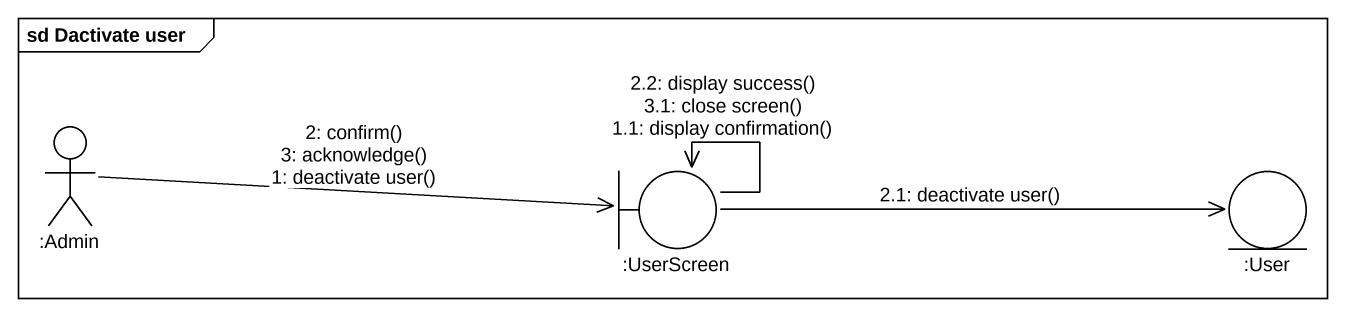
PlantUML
@startuml
mainframe sd Dactivate user
actor ":Admin" as Admin
boundary ":UserScreen" as UserScreen
entity ":User" as User
Admin -right-> UserScreen : 2: confirm()\n3: acknowledge()\n1: deactivate user()
UserScreen -right-> User : 2.1: deactivate user()
UserScreen --> UserScreen : 2.2: display success()\n3.1: close screen()\n1.1: display confirmation()
@enduml
